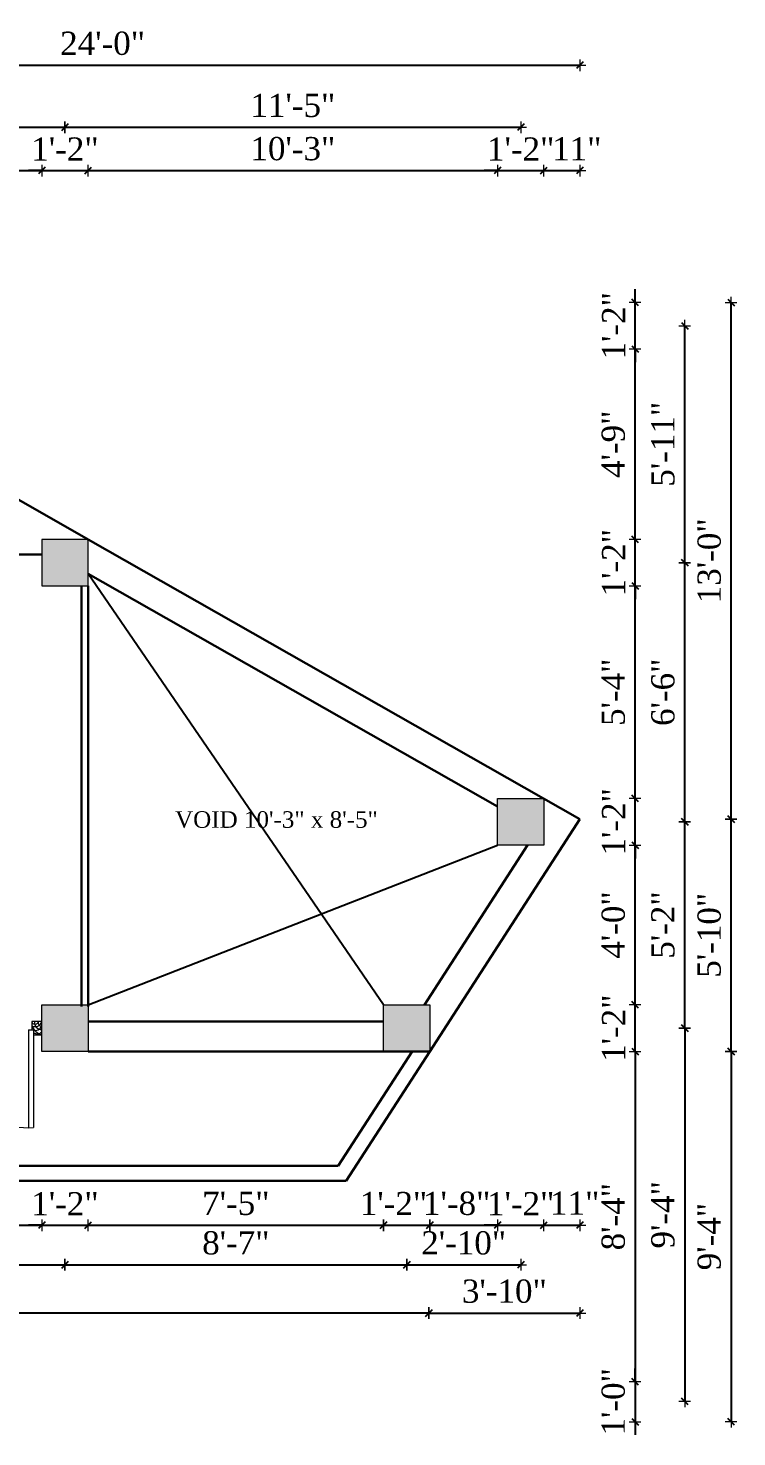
# Model space of a CAD drawing. Header units: inches. Extents: x 4069 to 291496, y -47643 to 12535.
# Drawn here: x 119293.6 to 119507.2, y -28117.8 to -27693.3 of the extents above; entities that cross this region are included whole.
import ezdxf

# ---------------------------------------------------------------- set-up
doc = ezdxf.new("R2010")
doc.units = ezdxf.units.IN
doc.header["$LTSCALE"] = 5
doc.header["$MEASUREMENT"] = 0
for name, color, linetype, lineweight in [('A-WALL', 7, 'Continuous', 9), ('Dimension', 7, 'Continuous', 18), ('DOOR', 62, 'Continuous', 0)]:
    doc.layers.add(name, color=color, linetype=linetype, lineweight=lineweight)
doc.layers.add('dim line', color=7, linetype='Continuous', lineweight=15, true_color=0xfab2b2)
doc.layers.add('TEXT', color=6, linetype='Continuous')
doc.layers.add('WALL', color=7, linetype='Continuous')
doc.styles.add('ordinary', font='times.ttf')
doc.dimstyles.new('Copy of 96', dxfattribs={"dimtxt": 7, "dimasz": 4, "dimexe": 0.5, "dimexo": 0.5, "dimgap": 3, "dimtad": 1, "dimdec": 1, "dimzin": 11, "dimdsep": 46, "dimlunit": 4, "dimtxsty": 'ordinary', "dimblk": 'OBLIQUE', "dimcen": 0.09, "dimse1": 1, "dimse2": 1, "dimclrt": 6, "dimazin": 0, "dimtfac": 1, "dimtdec": 1, "dimtix": 1, "dimtmove": 2, "dimatfit": 3, "dimldrblk": 'leader', "dimfxl": 0.5, "dimfxlon": 1, "dimtolj": 1, "dimtzin": 0, "dimarcsym": 0})

# ---------------------------------------------------------------- blocks, each defined once
blk = doc.blocks.new('A$C27B36B59')
at = {"layer": 'DOOR'}
for p, q in [((0, 4), (0, 0)), ((2.5, 4), (0, 4)), ((0, 0), (3, 0)), ((2.5, 2.5), (2.5, 4)), ((3, 2.5), (2.5, 2.5)), ((3, 0), (3, 2.5))]:
    blk.add_line(p, q, dxfattribs=at)
for centre, radius, start, end in [((-1.4, -0.54), 4.75, 22.1411, 72.838), ((1.34, 2.09), 1.64, 45.138, 144.8948), ((2.21, 0.3), 2.49, 83.3149, 152.658), ((0.13, 0.37), 2.05, 349.4875, 93.6805), ((1.96, -0.47), 2.01, 58.7447, 166.495), ((-0.06, 0.32), 1.13, 343.542, 86.947), ((2.08, -0.4), 1.17, 38.2816, 160.1519)]:
    blk.add_arc(centre, radius, start, end, dxfattribs=at)
blk = doc.blocks.new('D2')
at = {"layer": 'DOOR'}
for p, q in [((74473.95, 24047.59), (74473.95, 24018.09)), ((74473.95, 24047.59), (74475.45, 24047.59)), ((74475.45, 24047.59), (74475.45, 24018.13))]:
    blk.add_line(p, q, dxfattribs=at)
blk.add_arc((74473.95, 24047.59), 29.5, 180, 272.9146, dxfattribs=at)
at = {"layer": 'DOOR', "xscale": -1, "rotation": 180}
blk.add_blockref('A$C27B36B59', (74441.95, 24050.09), dxfattribs=at)
at = {"layer": 'DOOR', "rotation": 180}
blk.add_blockref('A$C27B36B59', (74477.95, 24050.09), dxfattribs=at)
blk = doc.blocks.new('oblique')
at = {"color": 0, "lineweight": -2}
blk.add_line((0.25, 0.25), (-0.25, -0.25), dxfattribs=at)
at = {"layer": 'dim line', "lineweight": 9}
for p, q in [((-0.4375, 0), (0.4375, 0)), ((0, 0.4375), (0, -0.4375))]:
    blk.add_line(p, q, dxfattribs=at)
blk = doc.blocks.new('*D5267')
at = {"layer": 'A-WALL', "color": 0, "lineweight": -2, "ltscale": 5, "transparency": 16777216}
for p, q in [((119476.57, -27987.62), (119476.57, -27983.62)), ((119476.57, -28001.62), (119476.57, -27987.62)), ((119476.57, -28001.62), (119476.57, -28005.62))]:
    blk.add_line(p, q, dxfattribs=at)
at = {"layer": 'Defpoints', "color": 0, "ltscale": 5, "transparency": 16777216}
for p in [(119414.7, -27987.62), (119476.57, -27987.62), (119414.7, -28001.62)]:
    blk.add_point(p, dxfattribs=at)
at = {"layer": 'A-WALL', "color": 0, "lineweight": -2, "ltscale": 5, "transparency": 16777216, "xscale": 4, "yscale": 4, "zscale": 4}
for p, rotation in [((119476.57, -27987.62), 270), ((119476.57, -28001.62), 90)]:
    blk.add_blockref('oblique', p, dxfattribs=dict(at, rotation=rotation))
at = {"layer": 'A-WALL', "color": 6, "ltscale": 5, "transparency": 16777216, "insert": (119470.07, -27994.62), "char_height": 7, "attachment_point": 5, "rotation": 90, "style": 'ordinary'}
blk.add_mtext('\\A1;1\'-2"', dxfattribs=at)
blk = doc.blocks.new('_OBLIQUE')
at = {"color": 0, "linetype": 'ByBlock'}
blk.add_line((-0.5, -0.5), (0.5, 0.5), dxfattribs=at)
blk = doc.blocks.new('leader')
at = {"layer": 'Dimension'}
for p, q in [((0, -4.33), (0, 4.33)), ((-4.42, 0), (4.42, 0))]:
    blk.add_line(p, q, dxfattribs=at)
blk = doc.blocks.new('*D5268')
at = {"layer": 'A-WALL', "color": 0, "lineweight": -2, "ltscale": 5, "transparency": 16777216}
blk.add_line((119476.57, -27987.62), (119476.57, -27939.44), dxfattribs=at)
at = {"layer": 'Defpoints', "color": 0, "ltscale": 5, "transparency": 16777216}
for p in [(119449.08, -27939.44), (119476.57, -27939.44), (119414.7, -27987.62)]:
    blk.add_point(p, dxfattribs=at)
at = {"layer": 'A-WALL', "color": 0, "lineweight": -2, "ltscale": 5, "transparency": 16777216, "xscale": 4, "yscale": 4, "zscale": 4}
for p, rotation in [((119476.57, -27939.44), 90), ((119476.57, -27987.62), 270)]:
    blk.add_blockref('oblique', p, dxfattribs=dict(at, rotation=rotation))
at = {"layer": 'A-WALL', "color": 6, "ltscale": 5, "transparency": 16777216, "insert": (119470.01, -27963.53), "char_height": 7, "attachment_point": 5, "rotation": 90, "style": 'ordinary'}
blk.add_mtext('\\A1;4\'-0"', dxfattribs=at)
blk = doc.blocks.new('*D5269')
at = {"layer": 'A-WALL', "color": 0, "lineweight": -2, "ltscale": 5, "transparency": 16777216}
for p, q in [((119476.57, -27925.44), (119476.57, -27921.44)), ((119476.57, -27939.44), (119476.57, -27925.44)), ((119476.57, -27939.44), (119476.57, -27943.44))]:
    blk.add_line(p, q, dxfattribs=at)
at = {"layer": 'Defpoints', "color": 0, "ltscale": 5, "transparency": 16777216}
for p in [(119449.08, -27925.44), (119476.57, -27925.44), (119449.08, -27939.44)]:
    blk.add_point(p, dxfattribs=at)
at = {"layer": 'A-WALL', "color": 0, "lineweight": -2, "ltscale": 5, "transparency": 16777216, "xscale": 4, "yscale": 4, "zscale": 4}
for p, rotation in [((119476.57, -27925.44), 270), ((119476.57, -27939.44), 90)]:
    blk.add_blockref('oblique', p, dxfattribs=dict(at, rotation=rotation))
at = {"layer": 'A-WALL', "color": 6, "ltscale": 5, "transparency": 16777216, "insert": (119470.07, -27932.44), "char_height": 7, "attachment_point": 5, "rotation": 90, "style": 'ordinary'}
blk.add_mtext('\\A1;1\'-2"', dxfattribs=at)
blk = doc.blocks.new('*D5270')
at = {"layer": 'A-WALL', "color": 0, "lineweight": -2, "ltscale": 5, "transparency": 16777216}
blk.add_line((119476.57, -27925.44), (119476.57, -27861.34), dxfattribs=at)
at = {"layer": 'Defpoints', "color": 0, "ltscale": 5, "transparency": 16777216}
for p in [(119311.69, -27861.34), (119476.57, -27861.34), (119449.08, -27925.44)]:
    blk.add_point(p, dxfattribs=at)
at = {"layer": 'A-WALL', "color": 0, "lineweight": -2, "ltscale": 5, "transparency": 16777216, "xscale": 4, "yscale": 4, "zscale": 4}
for p, rotation in [((119476.57, -27861.34), 90), ((119476.57, -27925.44), 270)]:
    blk.add_blockref('oblique', p, dxfattribs=dict(at, rotation=rotation))
at = {"layer": 'A-WALL', "color": 6, "ltscale": 5, "transparency": 16777216, "insert": (119470.01, -27893.39), "char_height": 7, "attachment_point": 5, "rotation": 90, "style": 'ordinary'}
blk.add_mtext('\\A1;5\'-4"', dxfattribs=at)
blk = doc.blocks.new('*D5271')
at = {"layer": 'A-WALL', "color": 0, "lineweight": -2, "ltscale": 5, "transparency": 16777216}
for p, q in [((119476.57, -27847.34), (119476.57, -27843.34)), ((119476.57, -27861.34), (119476.57, -27847.34)), ((119476.57, -27861.34), (119476.57, -27865.34))]:
    blk.add_line(p, q, dxfattribs=at)
at = {"layer": 'Defpoints', "color": 0, "ltscale": 5, "transparency": 16777216}
for p in [(119311.69, -27847.34), (119476.57, -27847.34), (119311.69, -27861.34)]:
    blk.add_point(p, dxfattribs=at)
at = {"layer": 'A-WALL', "color": 0, "lineweight": -2, "ltscale": 5, "transparency": 16777216, "xscale": 4, "yscale": 4, "zscale": 4}
for p, rotation in [((119476.57, -27847.34), 270), ((119476.57, -27861.34), 90)]:
    blk.add_blockref('oblique', p, dxfattribs=dict(at, rotation=rotation))
at = {"layer": 'A-WALL', "color": 6, "ltscale": 5, "transparency": 16777216, "insert": (119470.07, -27854.34), "char_height": 7, "attachment_point": 5, "rotation": 90, "style": 'ordinary'}
blk.add_mtext('\\A1;1\'-2"', dxfattribs=at)
blk = doc.blocks.new('*D5272')
at = {"layer": 'A-WALL', "color": 0, "lineweight": -2, "ltscale": 5, "transparency": 16777216}
blk.add_line((119476.57, -27847.34), (119476.57, -27789.95), dxfattribs=at)
at = {"layer": 'Defpoints', "color": 0, "ltscale": 5, "transparency": 16777216}
for p in [(119186.13, -27789.95), (119476.57, -27789.95), (119311.69, -27847.34)]:
    blk.add_point(p, dxfattribs=at)
at = {"layer": 'A-WALL', "color": 0, "lineweight": -2, "ltscale": 5, "transparency": 16777216, "xscale": 4, "yscale": 4, "zscale": 4}
for p, rotation in [((119476.57, -27789.95), 90), ((119476.57, -27847.34), 270)]:
    blk.add_blockref('oblique', p, dxfattribs=dict(at, rotation=rotation))
at = {"layer": 'A-WALL', "color": 6, "ltscale": 5, "transparency": 16777216, "insert": (119470, -27818.65), "char_height": 7, "attachment_point": 5, "rotation": 90, "style": 'ordinary'}
blk.add_mtext('\\A1;4\'-9"', dxfattribs=at)
blk = doc.blocks.new('*D5273')
at = {"layer": 'A-WALL', "color": 0, "lineweight": -2, "ltscale": 5, "transparency": 16777216}
for p, q in [((119476.57, -27775.95), (119476.57, -27771.95)), ((119476.57, -27789.95), (119476.57, -27775.95)), ((119476.57, -27789.95), (119476.57, -27793.95))]:
    blk.add_line(p, q, dxfattribs=at)
at = {"layer": 'Defpoints', "color": 0, "ltscale": 5, "transparency": 16777216}
for p in [(119186.13, -27775.95), (119476.57, -27775.95), (119186.13, -27789.95)]:
    blk.add_point(p, dxfattribs=at)
at = {"layer": 'A-WALL', "color": 0, "lineweight": -2, "ltscale": 5, "transparency": 16777216, "xscale": 4, "yscale": 4, "zscale": 4}
for p, rotation in [((119476.57, -27775.95), 270), ((119476.57, -27789.95), 90)]:
    blk.add_blockref('oblique', p, dxfattribs=dict(at, rotation=rotation))
at = {"layer": 'A-WALL', "color": 6, "ltscale": 5, "transparency": 16777216, "insert": (119470.07, -27782.95), "char_height": 7, "attachment_point": 5, "rotation": 90, "style": 'ordinary'}
blk.add_mtext('\\A1;1\'-2"', dxfattribs=at)
blk = doc.blocks.new('*D5274')
at = {"layer": 'A-WALL', "color": 0, "lineweight": -2, "ltscale": 5, "transparency": 16777216}
blk.add_line((119491.53, -27994.62), (119491.53, -27932.44), dxfattribs=at)
at = {"layer": 'Defpoints', "color": 0, "ltscale": 5, "transparency": 16777216}
for p in [(119442.08, -27932.44), (119491.53, -27932.44), (119407.7, -27994.62)]:
    blk.add_point(p, dxfattribs=at)
at = {"layer": 'A-WALL', "color": 0, "lineweight": -2, "ltscale": 5, "transparency": 16777216, "xscale": 4, "yscale": 4, "zscale": 4}
for p, rotation in [((119491.53, -27932.44), 90), ((119491.53, -27994.62), 270)]:
    blk.add_blockref('oblique', p, dxfattribs=dict(at, rotation=rotation))
at = {"layer": 'A-WALL', "color": 6, "ltscale": 5, "transparency": 16777216, "insert": (119484.97, -27963.53), "char_height": 7, "attachment_point": 5, "rotation": 90, "style": 'ordinary'}
blk.add_mtext('\\A1;5\'-2"', dxfattribs=at)
blk = doc.blocks.new('*D5275')
at = {"layer": 'A-WALL', "color": 0, "lineweight": -2, "ltscale": 5, "transparency": 16777216}
blk.add_line((119491.53, -27932.44), (119491.53, -27854.34), dxfattribs=at)
at = {"layer": 'Defpoints', "color": 0, "ltscale": 5, "transparency": 16777216}
for p in [(119304.69, -27854.34), (119491.53, -27854.34), (119442.08, -27932.44)]:
    blk.add_point(p, dxfattribs=at)
at = {"layer": 'A-WALL', "color": 0, "lineweight": -2, "ltscale": 5, "transparency": 16777216, "xscale": 4, "yscale": 4, "zscale": 4}
for p, rotation in [((119491.53, -27854.34), 90), ((119491.53, -27932.44), 270)]:
    blk.add_blockref('oblique', p, dxfattribs=dict(at, rotation=rotation))
at = {"layer": 'A-WALL', "color": 6, "ltscale": 5, "transparency": 16777216, "insert": (119484.97, -27893.39), "char_height": 7, "attachment_point": 5, "rotation": 90, "style": 'ordinary'}
blk.add_mtext('\\A1;6\'-6"', dxfattribs=at)
blk = doc.blocks.new('*D5276')
at = {"layer": 'A-WALL', "color": 0, "lineweight": -2, "ltscale": 5, "transparency": 16777216}
blk.add_line((119491.53, -27854.34), (119491.53, -27782.95), dxfattribs=at)
at = {"layer": 'Defpoints', "color": 0, "ltscale": 5, "transparency": 16777216}
for p in [(119179.13, -27782.95), (119491.53, -27782.95), (119304.69, -27854.34)]:
    blk.add_point(p, dxfattribs=at)
at = {"layer": 'A-WALL', "color": 0, "lineweight": -2, "ltscale": 5, "transparency": 16777216, "xscale": 4, "yscale": 4, "zscale": 4}
for p, rotation in [((119491.53, -27782.95), 90), ((119491.53, -27854.34), 270)]:
    blk.add_blockref('oblique', p, dxfattribs=dict(at, rotation=rotation))
at = {"layer": 'A-WALL', "color": 6, "ltscale": 5, "transparency": 16777216, "insert": (119484.97, -27818.65), "char_height": 7, "attachment_point": 5, "rotation": 90, "style": 'ordinary'}
blk.add_mtext('\\A1;5\'-11"', dxfattribs=at)
blk = doc.blocks.new('*D5280')
at = {"layer": 'A-WALL', "color": 0, "lineweight": -2, "ltscale": 5, "transparency": 16777216}
blk.add_line((119186.13, -27736.19), (119297.69, -27736.19), dxfattribs=at)
at = {"layer": 'Defpoints', "color": 0, "ltscale": 5, "transparency": 16777216}
for p in [(119297.69, -27736.19), (119186.13, -27775.95), (119297.69, -27847.34)]:
    blk.add_point(p, dxfattribs=at)
at = {"layer": 'A-WALL', "color": 0, "lineweight": -2, "ltscale": 5, "transparency": 16777216, "xscale": 4, "yscale": 4, "zscale": 4, "rotation": 180}
blk.add_blockref('oblique', (119186.13, -27736.19), dxfattribs=at)
at = {"layer": 'A-WALL', "color": 0, "lineweight": -2, "ltscale": 5, "transparency": 16777216, "xscale": 4, "yscale": 4, "zscale": 4}
blk.add_blockref('oblique', (119297.69, -27736.19), dxfattribs=at)
at = {"layer": 'A-WALL', "color": 6, "ltscale": 5, "transparency": 16777216, "insert": (119241.91, -27729.61), "char_height": 7, "attachment_point": 5, "style": 'ordinary'}
blk.add_mtext('\\A1;9\'-4"', dxfattribs=at)
blk = doc.blocks.new('*D5281')
at = {"layer": 'A-WALL', "color": 0, "lineweight": -2, "ltscale": 5, "transparency": 16777216}
for p, q in [((119297.69, -27736.19), (119293.69, -27736.19)), ((119297.69, -27736.19), (119311.69, -27736.19)), ((119311.69, -27736.19), (119315.69, -27736.19))]:
    blk.add_line(p, q, dxfattribs=at)
at = {"layer": 'Defpoints', "color": 0, "ltscale": 5, "transparency": 16777216}
for p in [(119311.69, -27736.19), (119297.69, -27847.34), (119311.69, -27847.34)]:
    blk.add_point(p, dxfattribs=at)
at = {"layer": 'A-WALL', "color": 0, "lineweight": -2, "ltscale": 5, "transparency": 16777216, "xscale": 4, "yscale": 4, "zscale": 4}
blk.add_blockref('oblique', (119297.69, -27736.19), dxfattribs=at)
at = {"layer": 'A-WALL', "color": 0, "lineweight": -2, "ltscale": 5, "transparency": 16777216, "xscale": 4, "yscale": 4, "zscale": 4, "rotation": 180}
blk.add_blockref('oblique', (119311.69, -27736.19), dxfattribs=at)
at = {"layer": 'A-WALL', "color": 6, "ltscale": 5, "transparency": 16777216, "insert": (119304.69, -27729.69), "char_height": 7, "attachment_point": 5, "style": 'ordinary'}
blk.add_mtext('\\A1;1\'-2"', dxfattribs=at)
blk = doc.blocks.new('*D5282')
at = {"layer": 'A-WALL', "color": 0, "lineweight": -2, "ltscale": 5, "transparency": 16777216}
blk.add_line((119311.69, -27736.19), (119435.08, -27736.19), dxfattribs=at)
at = {"layer": 'Defpoints', "color": 0, "ltscale": 5, "transparency": 16777216}
for p in [(119435.08, -27736.19), (119311.69, -27847.34), (119435.08, -27925.44)]:
    blk.add_point(p, dxfattribs=at)
at = {"layer": 'A-WALL', "color": 0, "lineweight": -2, "ltscale": 5, "transparency": 16777216, "xscale": 4, "yscale": 4, "zscale": 4, "rotation": 180}
blk.add_blockref('oblique', (119311.69, -27736.19), dxfattribs=at)
at = {"layer": 'A-WALL', "color": 0, "lineweight": -2, "ltscale": 5, "transparency": 16777216, "xscale": 4, "yscale": 4, "zscale": 4}
blk.add_blockref('oblique', (119435.08, -27736.19), dxfattribs=at)
at = {"layer": 'A-WALL', "color": 6, "ltscale": 5, "transparency": 16777216, "insert": (119373.39, -27729.62), "char_height": 7, "attachment_point": 5, "style": 'ordinary'}
blk.add_mtext('\\A1;10\'-3"', dxfattribs=at)
blk = doc.blocks.new('*D5283')
at = {"layer": 'A-WALL', "color": 0, "lineweight": -2, "ltscale": 5, "transparency": 16777216}
for p, q in [((119435.08, -27736.19), (119431.08, -27736.19)), ((119435.08, -27736.19), (119449.08, -27736.19)), ((119449.08, -27736.19), (119453.08, -27736.19))]:
    blk.add_line(p, q, dxfattribs=at)
at = {"layer": 'Defpoints', "color": 0, "ltscale": 5, "transparency": 16777216}
for p in [(119449.08, -27736.19), (119435.08, -27925.44), (119449.08, -27925.44)]:
    blk.add_point(p, dxfattribs=at)
at = {"layer": 'A-WALL', "color": 0, "lineweight": -2, "ltscale": 5, "transparency": 16777216, "xscale": 4, "yscale": 4, "zscale": 4}
blk.add_blockref('oblique', (119435.08, -27736.19), dxfattribs=at)
at = {"layer": 'A-WALL', "color": 0, "lineweight": -2, "ltscale": 5, "transparency": 16777216, "xscale": 4, "yscale": 4, "zscale": 4, "rotation": 180}
blk.add_blockref('oblique', (119449.08, -27736.19), dxfattribs=at)
at = {"layer": 'A-WALL', "color": 6, "ltscale": 5, "transparency": 16777216, "insert": (119442.08, -27729.69), "char_height": 7, "attachment_point": 5, "style": 'ordinary'}
blk.add_mtext('\\A1;1\'-2"', dxfattribs=at)
blk = doc.blocks.new('*D5284')
at = {"layer": 'A-WALL', "color": 0, "lineweight": -2, "ltscale": 5, "transparency": 16777216}
blk.add_line((119449.08, -27736.19), (119459.94, -27736.19), dxfattribs=at)
at = {"layer": 'Defpoints', "color": 0, "ltscale": 5, "transparency": 16777216}
for p in [(119459.94, -27736.19), (119449.08, -27925.44), (119459.94, -27931.61)]:
    blk.add_point(p, dxfattribs=at)
at = {"layer": 'A-WALL', "color": 0, "lineweight": -2, "ltscale": 5, "transparency": 16777216, "xscale": 4, "yscale": 4, "zscale": 4, "rotation": 180}
blk.add_blockref('oblique', (119449.08, -27736.19), dxfattribs=at)
at = {"layer": 'A-WALL', "color": 0, "lineweight": -2, "ltscale": 5, "transparency": 16777216, "xscale": 4, "yscale": 4, "zscale": 4}
blk.add_blockref('oblique', (119459.94, -27736.19), dxfattribs=at)
at = {"layer": 'A-WALL', "color": 6, "ltscale": 5, "transparency": 16777216, "insert": (119458.99, -27729.62), "char_height": 7, "attachment_point": 5, "style": 'ordinary'}
blk.add_mtext('\\A1;11"', dxfattribs=at)
blk = doc.blocks.new('*D5286')
at = {"layer": 'A-WALL', "color": 0, "lineweight": -2, "ltscale": 5, "transparency": 16777216}
blk.add_line((119179.13, -27723.15), (119304.69, -27723.15), dxfattribs=at)
at = {"layer": 'Defpoints', "color": 0, "ltscale": 5, "transparency": 16777216}
for p in [(119304.69, -27723.15), (119179.13, -27854.34), (119304.69, -27854.34)]:
    blk.add_point(p, dxfattribs=at)
at = {"layer": 'A-WALL', "color": 0, "lineweight": -2, "ltscale": 5, "transparency": 16777216, "xscale": 4, "yscale": 4, "zscale": 4, "rotation": 180}
blk.add_blockref('oblique', (119179.13, -27723.15), dxfattribs=at)
at = {"layer": 'A-WALL', "color": 0, "lineweight": -2, "ltscale": 5, "transparency": 16777216, "xscale": 4, "yscale": 4, "zscale": 4}
blk.add_blockref('oblique', (119304.69, -27723.15), dxfattribs=at)
at = {"layer": 'A-WALL', "color": 6, "ltscale": 5, "transparency": 16777216, "insert": (119241.91, -27716.59), "char_height": 7, "attachment_point": 5, "style": 'ordinary'}
blk.add_mtext('\\A1;10\'-6"', dxfattribs=at)
blk = doc.blocks.new('*D5287')
at = {"layer": 'A-WALL', "color": 0, "lineweight": -2, "ltscale": 5, "transparency": 16777216}
blk.add_line((119304.69, -27723.15), (119442.08, -27723.15), dxfattribs=at)
at = {"layer": 'Defpoints', "color": 0, "ltscale": 5, "transparency": 16777216}
for p in [(119442.08, -27723.15), (119304.69, -27854.34), (119442.08, -27932.44)]:
    blk.add_point(p, dxfattribs=at)
at = {"layer": 'A-WALL', "color": 0, "lineweight": -2, "ltscale": 5, "transparency": 16777216, "xscale": 4, "yscale": 4, "zscale": 4, "rotation": 180}
blk.add_blockref('oblique', (119304.69, -27723.15), dxfattribs=at)
at = {"layer": 'A-WALL', "color": 0, "lineweight": -2, "ltscale": 5, "transparency": 16777216, "xscale": 4, "yscale": 4, "zscale": 4}
blk.add_blockref('oblique', (119442.08, -27723.15), dxfattribs=at)
at = {"layer": 'A-WALL', "color": 6, "ltscale": 5, "transparency": 16777216, "insert": (119373.39, -27716.59), "char_height": 7, "attachment_point": 5, "style": 'ordinary'}
blk.add_mtext('\\A1;11\'-5"', dxfattribs=at)
blk = doc.blocks.new('*D5289')
at = {"layer": 'A-WALL', "color": 0, "lineweight": -2, "ltscale": 5, "transparency": 16777216}
blk.add_line((119172.13, -27704.43), (119459.94, -27704.43), dxfattribs=at)
at = {"layer": 'Defpoints', "color": 0, "ltscale": 5, "transparency": 16777216}
for p in [(119459.94, -27704.43), (119172.13, -27775.95), (119459.94, -27931.61)]:
    blk.add_point(p, dxfattribs=at)
at = {"layer": 'A-WALL', "color": 0, "lineweight": -2, "ltscale": 5, "transparency": 16777216, "xscale": 4, "yscale": 4, "zscale": 4, "rotation": 180}
blk.add_blockref('oblique', (119172.13, -27704.43), dxfattribs=at)
at = {"layer": 'A-WALL', "color": 0, "lineweight": -2, "ltscale": 5, "transparency": 16777216, "xscale": 4, "yscale": 4, "zscale": 4}
blk.add_blockref('oblique', (119459.94, -27704.43), dxfattribs=at)
at = {"layer": 'A-WALL', "color": 6, "ltscale": 5, "transparency": 16777216, "insert": (119316.03, -27697.87), "char_height": 7, "attachment_point": 5, "style": 'ordinary'}
blk.add_mtext('\\A1;24\'-0"', dxfattribs=at)
blk = doc.blocks.new('*D5290')
at = {"layer": 'A-WALL', "color": 0, "lineweight": -2, "ltscale": 5, "transparency": 16777216}
blk.add_line((119505.48, -28001.62), (119505.48, -27931.61), dxfattribs=at)
at = {"layer": 'Defpoints', "color": 0, "ltscale": 5, "transparency": 16777216}
for p in [(119459.94, -27931.61), (119505.48, -27931.61), (119414.7, -28001.62)]:
    blk.add_point(p, dxfattribs=at)
at = {"layer": 'A-WALL', "color": 0, "lineweight": -2, "ltscale": 5, "transparency": 16777216, "xscale": 4, "yscale": 4, "zscale": 4}
for p, rotation in [((119505.48, -27931.61), 90), ((119505.48, -28001.62), 270)]:
    blk.add_blockref('oblique', p, dxfattribs=dict(at, rotation=rotation))
at = {"layer": 'A-WALL', "color": 6, "ltscale": 5, "transparency": 16777216, "insert": (119498.92, -27966.62), "char_height": 7, "attachment_point": 5, "rotation": 90, "style": 'ordinary'}
blk.add_mtext('\\A1;5\'-10"', dxfattribs=at)
blk = doc.blocks.new('*D5291')
at = {"layer": 'A-WALL', "color": 0, "lineweight": -2, "ltscale": 5, "transparency": 16777216}
blk.add_line((119505.48, -27931.61), (119505.48, -27775.95), dxfattribs=at)
at = {"layer": 'Defpoints', "color": 0, "ltscale": 5, "transparency": 16777216}
for p in [(119186.13, -27775.95), (119505.48, -27775.95), (119459.94, -27931.61)]:
    blk.add_point(p, dxfattribs=at)
at = {"layer": 'A-WALL', "color": 0, "lineweight": -2, "ltscale": 5, "transparency": 16777216, "xscale": 4, "yscale": 4, "zscale": 4}
for p, rotation in [((119505.48, -27775.95), 90), ((119505.48, -27931.61), 270)]:
    blk.add_blockref('oblique', p, dxfattribs=dict(at, rotation=rotation))
at = {"layer": 'A-WALL', "color": 6, "ltscale": 5, "transparency": 16777216, "insert": (119498.92, -27853.78), "char_height": 7, "attachment_point": 5, "rotation": 90, "style": 'ordinary'}
blk.add_mtext('\\A1;13\'-0"', dxfattribs=at)
blk = doc.blocks.new('*D5292')
at = {"layer": 'A-WALL', "color": 0, "lineweight": -2, "ltscale": 5, "transparency": 16777216}
blk.add_line((119476.57, -28001.62), (119476.57, -28101.21), dxfattribs=at)
at = {"layer": 'Defpoints', "color": 0, "ltscale": 5, "transparency": 16777216}
for p in [(119414.7, -28001.62), (119045.22, -28101.21), (119476.57, -28101.21)]:
    blk.add_point(p, dxfattribs=at)
at = {"layer": 'A-WALL', "color": 0, "lineweight": -2, "ltscale": 5, "transparency": 16777216, "xscale": 4, "yscale": 4, "zscale": 4}
for p, rotation in [((119476.57, -28001.62), 90), ((119476.57, -28101.21), 270)]:
    blk.add_blockref('oblique', p, dxfattribs=dict(at, rotation=rotation))
at = {"layer": 'A-WALL', "color": 6, "ltscale": 5, "transparency": 16777216, "insert": (119470.01, -28051.42), "char_height": 7, "attachment_point": 5, "rotation": 90, "style": 'ordinary'}
blk.add_mtext('\\A1;8\'-4"', dxfattribs=at)
blk = doc.blocks.new('*D5293')
at = {"layer": 'A-WALL', "color": 0, "lineweight": -2, "ltscale": 5, "transparency": 16777216}
for p, q in [((119476.57, -28101.21), (119476.57, -28097.21)), ((119476.57, -28101.21), (119476.57, -28113.21)), ((119476.57, -28113.21), (119476.57, -28117.21))]:
    blk.add_line(p, q, dxfattribs=at)
at = {"layer": 'Defpoints', "color": 0, "ltscale": 5, "transparency": 16777216}
for p in [(119045.22, -28101.21), (119044.94, -28113.21), (119476.57, -28113.21)]:
    blk.add_point(p, dxfattribs=at)
at = {"layer": 'A-WALL', "color": 0, "lineweight": -2, "ltscale": 5, "transparency": 16777216, "xscale": 4, "yscale": 4, "zscale": 4}
for p, rotation in [((119476.57, -28101.21), 270), ((119476.57, -28113.21), 90)]:
    blk.add_blockref('oblique', p, dxfattribs=dict(at, rotation=rotation))
at = {"layer": 'A-WALL', "color": 6, "ltscale": 5, "transparency": 16777216, "insert": (119470.01, -28107.21), "char_height": 7, "attachment_point": 5, "rotation": 90, "style": 'ordinary'}
blk.add_mtext('\\A1;1\'-0"', dxfattribs=at)
blk = doc.blocks.new('*D5294')
at = {"layer": 'A-WALL', "color": 0, "lineweight": -2, "ltscale": 5, "transparency": 16777216}
blk.add_line((119491.53, -27994.62), (119491.53, -28107.08), dxfattribs=at)
at = {"layer": 'Defpoints', "color": 0, "ltscale": 5, "transparency": 16777216}
for p in [(119407.7, -27994.62), (119040.58, -28107.08), (119491.53, -28107.08)]:
    blk.add_point(p, dxfattribs=at)
at = {"layer": 'A-WALL', "color": 0, "lineweight": -2, "ltscale": 5, "transparency": 16777216, "xscale": 4, "yscale": 4, "zscale": 4}
for p, rotation in [((119491.53, -27994.62), 90), ((119491.53, -28107.08), 270)]:
    blk.add_blockref('oblique', p, dxfattribs=dict(at, rotation=rotation))
at = {"layer": 'A-WALL', "color": 6, "ltscale": 5, "transparency": 16777216, "insert": (119484.96, -28050.85), "char_height": 7, "attachment_point": 5, "rotation": 90, "style": 'ordinary'}
blk.add_mtext('\\A1;9\'-4"', dxfattribs=at)
blk = doc.blocks.new('*D5295')
at = {"layer": 'A-WALL', "color": 0, "lineweight": -2, "ltscale": 5, "transparency": 16777216}
blk.add_line((119505.48, -28001.62), (119505.48, -28113.21), dxfattribs=at)
at = {"layer": 'Defpoints', "color": 0, "ltscale": 5, "transparency": 16777216}
for p in [(119414.7, -28001.62), (119044.94, -28113.21), (119505.48, -28113.21)]:
    blk.add_point(p, dxfattribs=at)
at = {"layer": 'A-WALL', "color": 0, "lineweight": -2, "ltscale": 5, "transparency": 16777216, "xscale": 4, "yscale": 4, "zscale": 4}
for p, rotation in [((119505.48, -28001.62), 90), ((119505.48, -28113.21), 270)]:
    blk.add_blockref('oblique', p, dxfattribs=dict(at, rotation=rotation))
at = {"layer": 'A-WALL', "color": 6, "ltscale": 5, "transparency": 16777216, "insert": (119498.91, -28057.42), "char_height": 7, "attachment_point": 5, "rotation": 90, "style": 'ordinary'}
blk.add_mtext('\\A1;9\'-4"', dxfattribs=at)
blk = doc.blocks.new('*D5299')
at = {"layer": 'A-WALL', "color": 0, "lineweight": -2, "ltscale": 5, "transparency": 16777216}
blk.add_line((119186.13, -28054.02), (119297.69, -28054.02), dxfattribs=at)
at = {"layer": 'Defpoints', "color": 0, "ltscale": 5, "transparency": 16777216}
for p in [(119186.13, -28001.62), (119297.69, -28001.62), (119297.69, -28054.02)]:
    blk.add_point(p, dxfattribs=at)
at = {"layer": 'A-WALL', "color": 0, "lineweight": -2, "ltscale": 5, "transparency": 16777216, "xscale": 4, "yscale": 4, "zscale": 4, "rotation": 180}
blk.add_blockref('oblique', (119186.13, -28054.02), dxfattribs=at)
at = {"layer": 'A-WALL', "color": 0, "lineweight": -2, "ltscale": 5, "transparency": 16777216, "xscale": 4, "yscale": 4, "zscale": 4}
blk.add_blockref('oblique', (119297.69, -28054.02), dxfattribs=at)
at = {"layer": 'A-WALL', "color": 6, "ltscale": 5, "transparency": 16777216, "insert": (119241.91, -28047.45), "char_height": 7, "attachment_point": 5, "style": 'ordinary'}
blk.add_mtext('\\A1;9\'-4"', dxfattribs=at)
blk = doc.blocks.new('*D5300')
at = {"layer": 'A-WALL', "color": 0, "lineweight": -2, "ltscale": 5, "transparency": 16777216}
for p, q in [((119297.69, -28054.02), (119293.69, -28054.02)), ((119297.69, -28054.02), (119311.69, -28054.02)), ((119311.69, -28054.02), (119315.69, -28054.02))]:
    blk.add_line(p, q, dxfattribs=at)
at = {"layer": 'Defpoints', "color": 0, "ltscale": 5, "transparency": 16777216}
for p in [(119297.69, -28001.62), (119311.69, -28001.62), (119311.69, -28054.02)]:
    blk.add_point(p, dxfattribs=at)
at = {"layer": 'A-WALL', "color": 0, "lineweight": -2, "ltscale": 5, "transparency": 16777216, "xscale": 4, "yscale": 4, "zscale": 4}
blk.add_blockref('oblique', (119297.69, -28054.02), dxfattribs=at)
at = {"layer": 'A-WALL', "color": 0, "lineweight": -2, "ltscale": 5, "transparency": 16777216, "xscale": 4, "yscale": 4, "zscale": 4, "rotation": 180}
blk.add_blockref('oblique', (119311.69, -28054.02), dxfattribs=at)
at = {"layer": 'A-WALL', "color": 6, "ltscale": 5, "transparency": 16777216, "insert": (119304.69, -28047.52), "char_height": 7, "attachment_point": 5, "style": 'ordinary'}
blk.add_mtext('\\A1;1\'-2"', dxfattribs=at)
blk = doc.blocks.new('*D5301')
at = {"layer": 'A-WALL', "color": 0, "lineweight": -2, "ltscale": 5, "transparency": 16777216}
blk.add_line((119311.69, -28054.02), (119400.7, -28054.02), dxfattribs=at)
at = {"layer": 'Defpoints', "color": 0, "ltscale": 5, "transparency": 16777216}
for p in [(119311.69, -28001.62), (119400.7, -28001.62), (119400.7, -28054.02)]:
    blk.add_point(p, dxfattribs=at)
at = {"layer": 'A-WALL', "color": 0, "lineweight": -2, "ltscale": 5, "transparency": 16777216, "xscale": 4, "yscale": 4, "zscale": 4, "rotation": 180}
blk.add_blockref('oblique', (119311.69, -28054.02), dxfattribs=at)
at = {"layer": 'A-WALL', "color": 0, "lineweight": -2, "ltscale": 5, "transparency": 16777216, "xscale": 4, "yscale": 4, "zscale": 4}
blk.add_blockref('oblique', (119400.7, -28054.02), dxfattribs=at)
at = {"layer": 'A-WALL', "color": 6, "ltscale": 5, "transparency": 16777216, "insert": (119356.2, -28047.45), "char_height": 7, "attachment_point": 5, "style": 'ordinary'}
blk.add_mtext('\\A1;7\'-5"', dxfattribs=at)
blk = doc.blocks.new('*D5302')
at = {"layer": 'A-WALL', "color": 0, "lineweight": -2, "ltscale": 5, "transparency": 16777216}
blk.add_line((119400.7, -28054.02), (119414.7, -28054.02), dxfattribs=at)
at = {"layer": 'Defpoints', "color": 0, "ltscale": 5, "transparency": 16777216}
for p in [(119400.7, -28001.62), (119414.7, -28001.62), (119414.7, -28054.02)]:
    blk.add_point(p, dxfattribs=at)
at = {"layer": 'A-WALL', "color": 0, "lineweight": -2, "ltscale": 5, "transparency": 16777216, "xscale": 4, "yscale": 4, "zscale": 4, "rotation": 180}
blk.add_blockref('oblique', (119400.7, -28054.02), dxfattribs=at)
at = {"layer": 'A-WALL', "color": 0, "lineweight": -2, "ltscale": 5, "transparency": 16777216, "xscale": 4, "yscale": 4, "zscale": 4}
blk.add_blockref('oblique', (119414.7, -28054.02), dxfattribs=at)
at = {"layer": 'A-WALL', "color": 6, "ltscale": 5, "transparency": 16777216, "insert": (119403.73, -28047.46), "char_height": 7, "attachment_point": 5, "style": 'ordinary'}
blk.add_mtext('\\A1;1\'-2"', dxfattribs=at)
blk = doc.blocks.new('*D5303')
at = {"layer": 'A-WALL', "color": 0, "lineweight": -2, "ltscale": 5, "transparency": 16777216}
blk.add_line((119414.7, -28054.02), (119435.08, -28054.02), dxfattribs=at)
at = {"layer": 'Defpoints', "color": 0, "ltscale": 5, "transparency": 16777216}
for p in [(119435.08, -27939.44), (119414.7, -28001.62), (119435.08, -28054.02)]:
    blk.add_point(p, dxfattribs=at)
at = {"layer": 'A-WALL', "color": 0, "lineweight": -2, "ltscale": 5, "transparency": 16777216, "xscale": 4, "yscale": 4, "zscale": 4, "rotation": 180}
blk.add_blockref('oblique', (119414.7, -28054.02), dxfattribs=at)
at = {"layer": 'A-WALL', "color": 0, "lineweight": -2, "ltscale": 5, "transparency": 16777216, "xscale": 4, "yscale": 4, "zscale": 4}
blk.add_blockref('oblique', (119435.08, -28054.02), dxfattribs=at)
at = {"layer": 'A-WALL', "color": 6, "ltscale": 5, "transparency": 16777216, "insert": (119422.78, -28047.46), "char_height": 7, "attachment_point": 5, "style": 'ordinary'}
blk.add_mtext('\\A1;1\'-8"', dxfattribs=at)
blk = doc.blocks.new('*D5304')
at = {"layer": 'A-WALL', "color": 0, "lineweight": -2, "ltscale": 5, "transparency": 16777216}
for p, q in [((119435.08, -28054.02), (119431.08, -28054.02)), ((119435.08, -28054.02), (119449.08, -28054.02)), ((119449.08, -28054.02), (119453.08, -28054.02))]:
    blk.add_line(p, q, dxfattribs=at)
at = {"layer": 'Defpoints', "color": 0, "ltscale": 5, "transparency": 16777216}
for p in [(119435.08, -27939.44), (119449.08, -27939.44), (119449.08, -28054.02)]:
    blk.add_point(p, dxfattribs=at)
at = {"layer": 'A-WALL', "color": 0, "lineweight": -2, "ltscale": 5, "transparency": 16777216, "xscale": 4, "yscale": 4, "zscale": 4}
blk.add_blockref('oblique', (119435.08, -28054.02), dxfattribs=at)
at = {"layer": 'A-WALL', "color": 0, "lineweight": -2, "ltscale": 5, "transparency": 16777216, "xscale": 4, "yscale": 4, "zscale": 4, "rotation": 180}
blk.add_blockref('oblique', (119449.08, -28054.02), dxfattribs=at)
at = {"layer": 'A-WALL', "color": 6, "ltscale": 5, "transparency": 16777216, "insert": (119442.08, -28047.52), "char_height": 7, "attachment_point": 5, "style": 'ordinary'}
blk.add_mtext('\\A1;1\'-2"', dxfattribs=at)
blk = doc.blocks.new('*D5305')
at = {"layer": 'A-WALL', "color": 0, "lineweight": -2, "ltscale": 5, "transparency": 16777216}
blk.add_line((119449.08, -28054.02), (119459.94, -28054.02), dxfattribs=at)
at = {"layer": 'Defpoints', "color": 0, "ltscale": 5, "transparency": 16777216}
for p in [(119459.94, -27931.61), (119449.08, -27939.44), (119459.94, -28054.02)]:
    blk.add_point(p, dxfattribs=at)
at = {"layer": 'A-WALL', "color": 0, "lineweight": -2, "ltscale": 5, "transparency": 16777216, "xscale": 4, "yscale": 4, "zscale": 4, "rotation": 180}
blk.add_blockref('oblique', (119449.08, -28054.02), dxfattribs=at)
at = {"layer": 'A-WALL', "color": 0, "lineweight": -2, "ltscale": 5, "transparency": 16777216, "xscale": 4, "yscale": 4, "zscale": 4}
blk.add_blockref('oblique', (119459.94, -28054.02), dxfattribs=at)
at = {"layer": 'A-WALL', "color": 6, "ltscale": 5, "transparency": 16777216, "insert": (119458.36, -28047.35), "char_height": 7, "attachment_point": 5, "style": 'ordinary'}
blk.add_mtext('\\A1;11"', dxfattribs=at)
blk = doc.blocks.new('*D5307')
at = {"layer": 'A-WALL', "color": 0, "lineweight": -2, "ltscale": 5, "transparency": 16777216}
blk.add_line((119304.69, -28065.92), (119407.7, -28065.92), dxfattribs=at)
at = {"layer": 'Defpoints', "color": 0, "ltscale": 5, "transparency": 16777216}
for p in [(119304.69, -27994.62), (119407.7, -27994.62), (119407.7, -28065.92)]:
    blk.add_point(p, dxfattribs=at)
at = {"layer": 'A-WALL', "color": 0, "lineweight": -2, "ltscale": 5, "transparency": 16777216, "xscale": 4, "yscale": 4, "zscale": 4, "rotation": 180}
blk.add_blockref('oblique', (119304.69, -28065.92), dxfattribs=at)
at = {"layer": 'A-WALL', "color": 0, "lineweight": -2, "ltscale": 5, "transparency": 16777216, "xscale": 4, "yscale": 4, "zscale": 4}
blk.add_blockref('oblique', (119407.7, -28065.92), dxfattribs=at)
at = {"layer": 'A-WALL', "color": 6, "ltscale": 5, "transparency": 16777216, "insert": (119356.2, -28059.35), "char_height": 7, "attachment_point": 5, "style": 'ordinary'}
blk.add_mtext('\\A1;8\'-7"', dxfattribs=at)
blk = doc.blocks.new('*D5308')
at = {"layer": 'A-WALL', "color": 0, "lineweight": -2, "ltscale": 5, "transparency": 16777216}
blk.add_line((119179.13, -28065.92), (119304.69, -28065.92), dxfattribs=at)
at = {"layer": 'Defpoints', "color": 0, "ltscale": 5, "transparency": 16777216}
for p in [(119179.13, -27994.62), (119304.69, -27994.62), (119304.69, -28065.92)]:
    blk.add_point(p, dxfattribs=at)
at = {"layer": 'A-WALL', "color": 0, "lineweight": -2, "ltscale": 5, "transparency": 16777216, "xscale": 4, "yscale": 4, "zscale": 4, "rotation": 180}
blk.add_blockref('oblique', (119179.13, -28065.92), dxfattribs=at)
at = {"layer": 'A-WALL', "color": 0, "lineweight": -2, "ltscale": 5, "transparency": 16777216, "xscale": 4, "yscale": 4, "zscale": 4}
blk.add_blockref('oblique', (119304.69, -28065.92), dxfattribs=at)
at = {"layer": 'A-WALL', "color": 6, "ltscale": 5, "transparency": 16777216, "insert": (119241.91, -28059.36), "char_height": 7, "attachment_point": 5, "style": 'ordinary'}
blk.add_mtext('\\A1;10\'-6"', dxfattribs=at)
blk = doc.blocks.new('*D5309')
at = {"layer": 'A-WALL', "color": 0, "lineweight": -2, "ltscale": 5, "transparency": 16777216}
blk.add_line((119407.7, -28065.92), (119442.08, -28065.92), dxfattribs=at)
at = {"layer": 'Defpoints', "color": 0, "ltscale": 5, "transparency": 16777216}
for p in [(119442.08, -27932.44), (119407.7, -27994.62), (119442.08, -28065.92)]:
    blk.add_point(p, dxfattribs=at)
at = {"layer": 'A-WALL', "color": 0, "lineweight": -2, "ltscale": 5, "transparency": 16777216, "xscale": 4, "yscale": 4, "zscale": 4, "rotation": 180}
blk.add_blockref('oblique', (119407.7, -28065.92), dxfattribs=at)
at = {"layer": 'A-WALL', "color": 0, "lineweight": -2, "ltscale": 5, "transparency": 16777216, "xscale": 4, "yscale": 4, "zscale": 4}
blk.add_blockref('oblique', (119442.08, -28065.92), dxfattribs=at)
at = {"layer": 'A-WALL', "color": 6, "ltscale": 5, "transparency": 16777216, "insert": (119424.89, -28059.36), "char_height": 7, "attachment_point": 5, "style": 'ordinary'}
blk.add_mtext('\\A1;2\'-10"', dxfattribs=at)
blk = doc.blocks.new('*D5310')
at = {"layer": 'A-WALL', "color": 0, "lineweight": -2, "ltscale": 5, "transparency": 16777216}
blk.add_line((119414.38, -28080.47), (119047.58, -28080.47), dxfattribs=at)
at = {"layer": 'Defpoints', "color": 0, "ltscale": 5, "transparency": 16777216}
for p in [(119047.58, -28001.62), (119414.38, -28001.62), (119047.58, -28080.47)]:
    blk.add_point(p, dxfattribs=at)
at = {"layer": 'A-WALL', "color": 0, "lineweight": -2, "ltscale": 5, "transparency": 16777216, "xscale": 4, "yscale": 4, "zscale": 4, "rotation": 180}
blk.add_blockref('oblique', (119047.58, -28080.47), dxfattribs=at)
at = {"layer": 'A-WALL', "color": 0, "lineweight": -2, "ltscale": 5, "transparency": 16777216, "xscale": 4, "yscale": 4, "zscale": 4}
blk.add_blockref('oblique', (119414.38, -28080.47), dxfattribs=at)
at = {"layer": 'A-WALL', "color": 6, "ltscale": 5, "transparency": 16777216, "insert": (119230.98, -28073.9), "char_height": 7, "attachment_point": 5, "style": 'ordinary'}
blk.add_mtext('\\A1;30\'-7"', dxfattribs=at)
blk = doc.blocks.new('*D5311')
at = {"layer": 'A-WALL', "color": 0, "lineweight": -2, "ltscale": 5, "transparency": 16777216}
blk.add_line((119414.38, -28080.47), (119459.94, -28080.47), dxfattribs=at)
at = {"layer": 'Defpoints', "color": 0, "ltscale": 5, "transparency": 16777216}
for p in [(119459.94, -27931.61), (119414.38, -28001.62), (119459.94, -28080.47)]:
    blk.add_point(p, dxfattribs=at)
at = {"layer": 'A-WALL', "color": 0, "lineweight": -2, "ltscale": 5, "transparency": 16777216, "xscale": 4, "yscale": 4, "zscale": 4, "rotation": 180}
blk.add_blockref('oblique', (119414.38, -28080.47), dxfattribs=at)
at = {"layer": 'A-WALL', "color": 0, "lineweight": -2, "ltscale": 5, "transparency": 16777216, "xscale": 4, "yscale": 4, "zscale": 4}
blk.add_blockref('oblique', (119459.94, -28080.47), dxfattribs=at)
at = {"layer": 'A-WALL', "color": 6, "ltscale": 5, "transparency": 16777216, "insert": (119437.16, -28073.91), "char_height": 7, "attachment_point": 5, "style": 'ordinary'}
blk.add_mtext('\\A1;3\'-10"', dxfattribs=at)

msp = doc.modelspace()

# ---------------------------------------------------------------- hatches: boundary and pattern name
at = {"layer": 'WALL', "linetype": 'ByBlock', "ltscale": 5, "true_color": 0xf8991e}
h = msp.add_hatch(color=30, dxfattribs=at)
h.dxf.hatch_style = 1
h.paths.add_polyline_path([(119311.69326, -27861.33726), (119311.69326, -27847.33726), (119297.69326, -27847.33726), (119297.69326, -27861.33726)])
h = msp.add_hatch(color=30, dxfattribs=at)
h.dxf.hatch_style = 1
h.paths.add_polyline_path([(119435.0799, -27925.44011), (119435.0799, -27939.44011), (119449.0799, -27939.44011), (119449.0799, -27925.44011)])
h = msp.add_hatch(color=30, dxfattribs=at)
h.dxf.hatch_style = 1
h.paths.add_polyline_path([(119297.69326, -27987.61959), (119297.69326, -28001.61959), (119311.69326, -28001.61959), (119311.69326, -27987.61959)])
h = msp.add_hatch(color=30, dxfattribs=at)
h.dxf.hatch_style = 1
h.paths.add_polyline_path([(119400.70253, -27987.61959), (119400.70253, -28001.61959), (119414.70253, -28001.61959), (119414.70253, -27987.61959)])

# ---------------------------------------------------------------- linework, layer by layer
at = {"layer": 'A-WALL', "lineweight": 30}
for p, q in [((119186.12647, -27775.95386), (119311.69326, -27847.33726)), ((119311.69326, -27847.33726), (119459.93914, -27931.61348)), ((119297.69326, -27851.83726), (119186.12647, -27851.83726)), ((119311.69326, -27857.68992), (119435.0799, -27927.83392)), ((119309.69326, -27861.33726), (119309.69326, -27988.11959)), ((119311.69326, -27861.33726), (119311.69326, -27988.11959)), ((119459.93914, -27931.61348), (119414.70253, -28001.61959)), ((119444.16624, -27939.44011), (119413.03358, -27987.61959)), ((119400.70253, -27992.61959), (119311.69326, -27992.61959)), ((119414.70253, -28001.61959), (119311.69326, -28001.61959)), ((119409.34479, -28001.61959), (119387.05154, -28036.11959)), ((119414.70253, -28001.61959), (119389.50147, -28040.61959)), ((119387.05154, -28036.11959), (119051.26745, -28036.11959)), ((119389.50147, -28040.61959), (119046.65954, -28040.61959))]:
    msp.add_line(p, q, dxfattribs=at)
at = {"layer": 'A-WALL', "ltscale": 5}
for points in [[(119297.69326, -27861.33726), (119311.69326, -27861.33726), (119311.69326, -27847.33726), (119297.69326, -27847.33726)], [(119435.0799, -27925.44011), (119449.0799, -27925.44011), (119449.0799, -27939.44011), (119435.0799, -27939.44011)], [(119297.69326, -27987.61959), (119311.69326, -27987.61959), (119311.69326, -28001.61959), (119297.69326, -28001.61959)], [(119400.70253, -27987.61959), (119414.70253, -27987.61959), (119414.70253, -28001.61959), (119400.70253, -28001.61959)]]:
    msp.add_lwpolyline(points, close=True, dxfattribs=at)
at = {"layer": 'WALL', "color": 30, "linetype": 'ByBlock', "ltscale": 5, "true_color": 0xf8991e}
for p, q in [((119400.70253, -27987.61959), (119311.69326, -27857.68992)), ((119311.69326, -27987.61959), (119435.0799, -27939.44011))]:
    msp.add_line(p, q, dxfattribs=at)

# ---------------------------------------------------------------- block references
at = {"layer": 'WALL', "color": 2, "linetype": 'ByBlock'}
msp.add_blockref('D2', (44819.74203, -52042.7075), dxfattribs=at)

# ---------------------------------------------------------------- texts
at = {"layer": 'TEXT', "style": 'ordinary'}
msp.add_text('VOID 10\'-3" x 8\'-5"', height=5, dxfattribs=at).set_placement((119337.87442, -27934.24153))

# ---------------------------------------------------------------- dimensions: what is measured, and where the dimension line sits
at = {"layer": 'A-WALL', "ltscale": 5}
for base, p1, p2, picture, middle in [((119459.93914, -27704.4279), (119172.12647, -27775.95386), (119459.93914, -27931.61348), '*D5289', (119316.03281, -27697.86734)), ((119304.69326, -27723.14824), (119179.12647, -27854.33726), (119304.69326, -27854.33726), '*D5286', (119241.90986, -27716.58768)), ((119442.0799, -27723.14824), (119304.69326, -27854.33726), (119442.0799, -27932.44011), '*D5287', (119373.38658, -27716.58768)), ((119297.69326, -27736.18548), (119186.12647, -27775.95386), (119297.69326, -27847.33726), '*D5280', (119241.90986, -27729.61483)), ((119311.69326, -27736.18548), (119297.69326, -27847.33726), (119311.69326, -27847.33726), '*D5281', (119304.69326, -27729.68548)), ((119435.0799, -27736.18548), (119311.69326, -27847.33726), (119435.0799, -27925.44011), '*D5282', (119373.38658, -27729.62492)), ((119449.0799, -27736.18548), (119435.0799, -27925.44011), (119449.0799, -27925.44011), '*D5283', (119442.0799, -27729.68548)), ((119442.0799, -28065.92174), (119407.70253, -27994.61959), (119442.0799, -27932.44011), '*D5309', (119424.89122, -28059.36117)), ((119459.93914, -28080.46588), (119414.37944, -28001.61959), (119459.93914, -27931.61348), '*D5311', (119437.15929, -28073.90532)), ((119449.0799, -28054.02337), (119435.0799, -27939.44011), (119449.0799, -27939.44011), '*D5304', (119442.0799, -28047.52337)), ((119304.69326, -28065.92174), (119179.12647, -27994.61959), (119304.69326, -27994.61959), '*D5308', (119241.90986, -28059.36117)), ((119407.70253, -28065.92174), (119304.69326, -27994.61959), (119407.70253, -27994.61959), '*D5307', (119356.19789, -28059.35108)), ((119047.58382, -28080.46588), (119414.37944, -28001.61959), (119047.58382, -28001.61959), '*D5310', (119230.98163, -28073.89523)), ((119297.69326, -28054.02337), (119186.12647, -28001.61959), (119297.69326, -28001.61959), '*D5299', (119241.90986, -28047.45272)), ((119311.69326, -28054.02337), (119297.69326, -28001.61959), (119311.69326, -28001.61959), '*D5300', (119304.69326, -28047.52337)), ((119400.70253, -28054.02337), (119311.69326, -28001.61959), (119400.70253, -28001.61959), '*D5301', (119356.19789, -28047.45272))]:
    dim = msp.add_linear_dim(base=base, p1=p1, p2=p2, dimstyle='Copy of 96', override={"dimdec": 0, "dimblk": 'oblique', "dimtdec": 0, "dimarcsym": 1}, dxfattribs=at)
    dim.commit()
    dim.dimension.update_dxf_attribs({"geometry": picture, "text_midpoint": middle})
for base, p1, p2, picture, middle in [((119459.93914, -27736.18548), (119449.0799, -27925.44011), (119459.93914, -27931.61348), '*D5284', (119458.98619, -27729.62251)), ((119459.93914, -28054.02337), (119449.0799, -27939.44011), (119459.93914, -27931.61348), '*D5305', (119458.35645, -28047.35297)), ((119435.0799, -28054.02337), (119414.70253, -28001.61959), (119435.0799, -27939.44011), '*D5303', (119422.77509, -28047.4614)), ((119414.70253, -28054.02337), (119400.70253, -28001.61959), (119414.70253, -28001.61959), '*D5302', (119403.73261, -28047.4614))]:
    dim = msp.add_linear_dim(base=base, p1=p1, p2=p2, dimstyle='Copy of 96', override={"dimdec": 0, "dimblk": 'oblique', "dimtdec": 0, "dimarcsym": 1}, dxfattribs=at)
    dim.commit()
    dim.dimension.update_dxf_attribs({"geometry": picture, "text_midpoint": middle, "dimtype": 160})
for base, p1, p2, picture, middle in [((119476.56901, -27775.95386), (119186.12647, -27789.95386), (119186.12647, -27775.95386), '*D5273', (119470.06901, -27782.95386)), ((119505.48033, -27775.95386), (119459.93914, -27931.61348), (119186.12647, -27775.95386), '*D5291', (119498.91977, -27853.78367)), ((119491.527, -27782.95386), (119304.69326, -27854.33726), (119179.12647, -27782.95386), '*D5276', (119484.96643, -27818.64556)), ((119476.56901, -27789.95386), (119311.69326, -27847.33726), (119186.12647, -27789.95386), '*D5272', (119469.99835, -27818.64556)), ((119476.56901, -27847.33726), (119311.69326, -27861.33726), (119311.69326, -27847.33726), '*D5271', (119470.06901, -27854.33726)), ((119491.527, -27854.33726), (119442.0799, -27932.44011), (119304.69326, -27854.33726), '*D5275', (119484.96643, -27893.38868)), ((119476.56901, -27861.33726), (119449.0799, -27925.44011), (119311.69326, -27861.33726), '*D5270', (119470.00845, -27893.38868)), ((119476.56901, -27925.44011), (119449.0799, -27939.44011), (119449.0799, -27925.44011), '*D5269', (119470.06901, -27932.44011)), ((119491.527, -27932.44011), (119407.70253, -27994.61959), (119442.0799, -27932.44011), '*D5274', (119484.96643, -27963.52985)), ((119505.48033, -27931.61348), (119414.70253, -28001.61959), (119459.93914, -27931.61348), '*D5290', (119498.91977, -27966.61653)), ((119476.56901, -27939.44011), (119414.70253, -27987.61959), (119449.0799, -27939.44011), '*D5268', (119470.00845, -27963.52985)), ((119476.56901, -27987.61959), (119414.70253, -28001.61959), (119414.70253, -27987.61959), '*D5267', (119470.06901, -27994.61959)), ((119491.527, -28107.07867), (119407.70253, -27994.61959), (119040.58324, -28107.07867), '*D5294', (119484.95634, -28050.84913)), ((119505.48033, -28113.21138), (119414.70253, -28001.61959), (119044.93916, -28113.21138), '*D5295', (119498.90967, -28057.41549)), ((119476.56901, -28101.21453), (119414.70253, -28001.61959), (119045.22348, -28101.21453), '*D5292', (119470.00845, -28051.41706)), ((119476.56901, -28113.21138), (119045.22348, -28101.21453), (119044.93916, -28113.21138), '*D5293', (119470.00845, -28107.21296))]:
    dim = msp.add_linear_dim(base=base, p1=p1, p2=p2, angle=90, dimstyle='Copy of 96', override={"dimdec": 0, "dimblk": 'oblique', "dimtdec": 0, "dimarcsym": 1}, dxfattribs=at)
    dim.commit()
    dim.dimension.update_dxf_attribs({"geometry": picture, "text_midpoint": middle})

doc.saveas('drawing.dxf')
